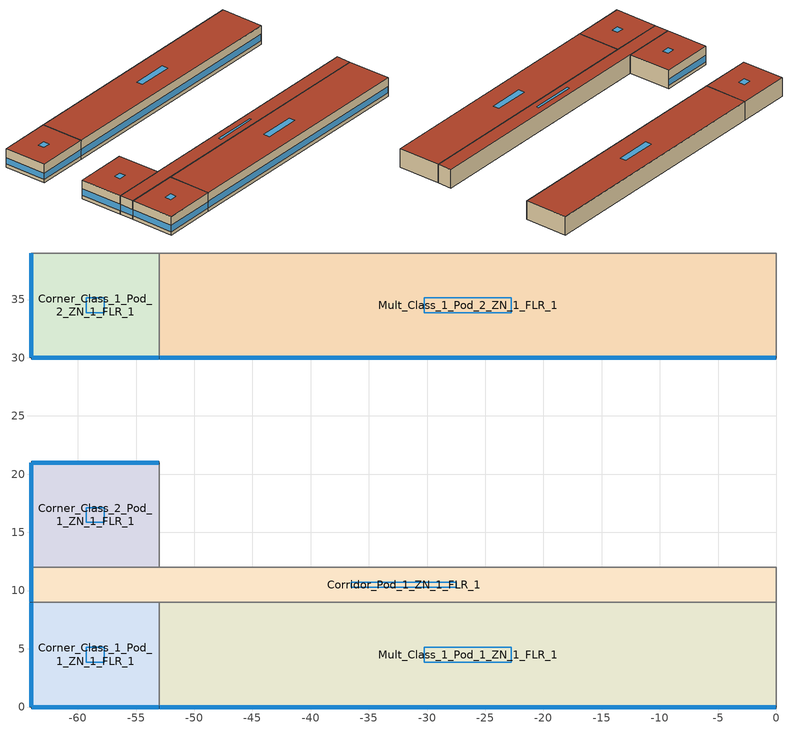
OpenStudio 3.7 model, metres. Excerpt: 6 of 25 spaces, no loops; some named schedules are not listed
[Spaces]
Mult_Class_1_Pod_1_ZN_1_FLR_1
 floor foundation (BTAP-Grnd-Floor-Mass:U-0.757_std): 0,9 0,0 -53,0 -53,9 z0
 wall outside: -53,0 0,0 z0:4
 wall to Lobby_ZN_1_FLR_1: 0,0 0,9 z0:4
 wall to Corridor_Pod_1_ZN_1_FLR_1: 0,9 -53,9 z0:4
 wall to Corner_Class_1_Pod_1_ZN_1_FLR_1: -53,9 -53,0 z0:4
 window (BTAP-Ext-FixedWindow:U=0.190 SHGC=0.600): -52.97,0 -0.03,0 z0.76:2.1
 roof outside: 0,0 0,9 -53,9 -53,0 z4
 skylight (BTAP-Ext-Skylights:U=0.190 SHGC=0.600): -22.75,3.86 -22.75,5.14 -30.25,5.14 -30.25,3.86 z4
Mult_Class_1_Pod_2_ZN_1_FLR_1
 floor foundation (BTAP-Grnd-Floor-Mass:U-0.757_std): 0,39 0,30 -53,30 -53,39 z0
 wall outside: -53,30 0,30 z0:4
 wall to Corner_Class_1_Pod_2_ZN_1_FLR_1: -53,39 -53,30 z0:4
 wall to Corridor_Pod_2_ZN_1_FLR_1: 0,39 -53,39 z0:4
 wall to Main_Corridor_ZN_1_FLR_1: 0,30 0,39 z0:4
 window (BTAP-Ext-FixedWindow:U=0.190 SHGC=0.600): -52.97,30 -0.03,30 z0.76:2.1
 roof outside: 0,30 0,39 -53,39 -53,30 z4
 skylight (BTAP-Ext-Skylights:U=0.190 SHGC=0.600): -22.75,33.86 -22.75,35.14 -30.25,35.14 -30.25,33.86 z4
Corner_Class_2_Pod_1_ZN_1_FLR_1
 floor foundation (BTAP-Grnd-Floor-Mass:U-0.757_std): -53,21 -53,12 -64,12 -64,21 z0
 wall outside: -53,21 -64,21 -64,12 z0:4
 wall to Mult_Class_2_Pod_1_ZN_1_FLR_1: -53,12 -53,21 z0:4
 wall to Corridor_Pod_1_ZN_1_FLR_1: -64,12 -53,12 z0:4
 window (BTAP-Ext-FixedWindow:U=0.190 SHGC=0.600): -53.03,21 -63.97,21 / -64,20.97 -64,12.03 z0.76:2.1
 roof outside: -53,12 -53,21 -64,21 -64,12 z4
 skylight (BTAP-Ext-Skylights:U=0.190 SHGC=0.600): -57.72,15.86 -57.72,17.14 -59.28,17.14 -59.28,15.86 z4
Corridor_Pod_1_ZN_1_FLR_1
 floor foundation (BTAP-Grnd-Floor-Mass:U-0.757_std): 0,12 0,9 -64,9 -64,12 z0
 wall outside: -64,12 -64,9 z0:4
 wall to Corner_Class_1_Pod_1_ZN_1_FLR_1: -64,9 -53,9 z0:4
 wall to Main_Corridor_ZN_1_FLR_1: 0,9 0,12 z0:4
 wall to Mult_Class_2_Pod_1_ZN_1_FLR_1: 0,12 -53,12 z0:4
 window (BTAP-Ext-FixedWindow:U=0.190 SHGC=0.600): -64,11.97 -64,9.03 z0.76:2.12
 roof outside: 0,9 0,12 -64,12 -64,9 z4
 skylight (BTAP-Ext-Skylights:U=0.190 SHGC=0.600): -27.47,10.29 -27.47,10.71 -36.53,10.71 -36.53,10.29 z4
Corner_Class_1_Pod_2_ZN_1_FLR_1
 floor foundation (BTAP-Grnd-Floor-Mass:U-0.757_std): -53,39 -53,30 -64,30 -64,39 z0
 wall outside: -64,39 -64,30 -53,30 z0:4
 wall to Corridor_Pod_2_ZN_1_FLR_1: -53,39 -64,39 z0:4
 window (BTAP-Ext-FixedWindow:U=0.190 SHGC=0.600): -63.97,30 -53.03,30 / -64,38.97 -64,30.03 z0.76:2.1
 roof outside: -53,30 -53,39 -64,39 -64,30 z4
 skylight (BTAP-Ext-Skylights:U=0.190 SHGC=0.600): -57.72,33.86 -57.72,35.14 -59.28,35.14 -59.28,33.86 z4
Corner_Class_1_Pod_1_ZN_1_FLR_1
 floor foundation (BTAP-Grnd-Floor-Mass:U-0.757_std): -53,9 -53,0 -64,0 -64,9 z0
 wall outside: -64,9 -64,0 -53,0 z0:4
 window (BTAP-Ext-FixedWindow:U=0.190 SHGC=0.600): -63.97,0 -53.03,0 / -64,8.97 -64,0.03 z0.76:2.1
 roof outside: -53,0 -53,9 -64,9 -64,0 z4
 skylight (BTAP-Ext-Skylights:U=0.190 SHGC=0.600): -57.72,3.86 -57.72,5.14 -59.28,5.14 -59.28,3.86 z4
[Site]
Calgary Intl AP_AB_CAN: Latitude {deg}=51.11; Longitude {deg}=-114.02; Time Zone {hr}=-7; Elevation {m}=1084.1; Terrain=City
[Building]
PrimarySchool: North Axis {deg}=0; Default Construction Set=BTAP-Mass at hdd = 5000.0; Standards Number of Stories=1; Standards Number of Above Ground Stories=1; Standards Template=NECB2017; Standards Building Type=PrimarySchool
[Site:WaterMainsTemperature]
Calculation Method=Correlation; Annual Average Outdoor Air Temperature {C}=4.69167; Maximum Difference In Monthly Average Outdoor Air Temperatures {deltaC}=24.6
[Site:GroundTemperature:BuildingSurface]
19.527, 19.502, 19.536, 19.598, 20.002, 21.64, 22.225, 22.375, 21.449, 20.121, 19.802, 19.633
[SizingPeriod:DesignDay] Barometric Pressure {Pa}=88961; Rain Indicator=No; Snow Indicator=No; Day of Month=21; Daylight Saving Time Indicator=No; Humidity Condition Type=Wetbulb; Dry-Bulb Temperature Range Modifier Type=DefaultMultipliers
Name | Maximum Dry-Bulb Temperature {C} | Daily Dry-Bulb Temperature Range {deltaC} | Wind Speed {m/s} | Wind Direction {deg} | Month | Day Type | Wetbulb or DewPoint at Maximum Dry-Bulb {C} | Solar Model Indicator | ASHRAE Clear Sky Optical Depth for Beam Irradiance | ASHRAE Clear Sky Optical Depth for Diffuse Irradiance | Sky Clearness
Calgary Intl AP Ann Clg .4% Condns DB=>MWB | 28.8 | 12.3 | 4.5 | 160 | 7 | SummerDesignDay | 16 | ASHRAETau | 0.34 | 2.419
Calgary Intl AP Ann Clg .4% Condns WB=>MDB | 25.5 | 12.3 | 4.5 | 160 | 7 | SummerDesignDay | 17.8 | ASHRAETau | 0.34 | 2.419
Calgary Intl AP Ann Htg 99.6% Condns DB | -27.7 | 0 | 2.7 | 200 | 1 | WinterDesignDay | -27.7 | ASHRAEClearSky |  |  | 0
[ClimateZones]
Climate Zone Institution Name 1=ASHRAE; Climate Zone Document Name 1=ANSI/ASHRAE Standard 169; Climate Zone Document Year 1=2006; Climate Zone Value 1=7
[Site:GroundTemperature:Shallow]
-1.6, -5.4, -6.4, -5.5, -0.4, 5.3, 10.8, 14.7, 15.8, 14, 9.5, 4
[Site:GroundTemperature:Deep]
4, 1.3, -0.4, -0.9, 0.1, 2.3, 5.2, 8, 9.9, 10.3, 9.2, 7
[Site:GroundTemperature:FCfactorMethod]
January Ground Temperature {C}=5.5; February Ground Temperature {C}=-2; March Ground Temperature {C}=-7.6; April Ground Temperature {C}=-6.3; May Ground Temperature {C}=-6.6; June Ground Temperature {C}=-0.3; July Ground Temperature {C}=4.9; August Ground Temperature {C}=10.2; September Ground Temperature {C}=13.8; October Ground Temperature {C}=17; November Ground Temperature {C}=16.6; December Ground Temperature {C}=11.1
[Material:NoMass] Roughness=Smooth; Thermal Absorptance=0.9; Solar Absorptance=0.7
Name | Thermal Resistance {m2-K/W} | Visible Absorptance
Typical Carpet Pad; Typical Carpet Pad 1 | 0.21648 | 0.8
Typical Insulation 1 | 5.91238 | 0.7
Typical Insulation 2 | 4.49096 | 0.7
Typical Insulation 3 | 7.24636 | 0.7
Typical Carpet Pad 2 | 1.25503 | 0.8
Typical Carpet Pad 3; Typical Carpet Pad 4 | 3.45515 | 0.8
Typical Insulation 4 | 0.526298 | 0.7
Typical Insulation 5 | 0.526316 | 0.7
[Material]
Name | Roughness | Thickness {m} | Conductivity {W/m-K} | Density {kg/m3} | Specific Heat {J/kg-K} | Thermal Absorptance | Solar Absorptance | Visible Absorptance
G05 25mm wood | MediumSmooth | 0.0254 | 0.15 | 608 | 1630 | 0.9 | 0.5 | 0.5
100mm Normalweight concrete floor 1 | MediumSmooth | 0.1016 | 2.31 | 2322 | 832
G01 13mm gypsum board 1 | Smooth | 0.0127 | 0.16 | 800 | 1090 | 0.9 | 0.7 | 0.5
4 in. Normalweight Concrete Floor 1 | MediumRough | 0.1016 | 2.31 | 2322 | 832 | 0.9 | 0.7 | 0.7
1IN Stucco 1 | Smooth | 0.0253 | 0.6918 | 1858 | 837 | 0.9 | 0.7 | 0.92
8IN CONCRETE HW RefBldg 1 | Rough | 0.2032 | 1.311 | 2240 | 836.8 | 0.9 | 0.7 | 0.7
1/2IN Gypsum 1 | Smooth | 0.0127 | 0.16 | 784.9 | 830 | 0.9 | 0.4 | 0.4
Metal Roof Surface 1; F08 Metal surface 1 | Smooth | 0.0008 | 45.28 | 7824 | 500 | 0.9 | 0.7 | 0.7
6 in. Normalweight Concrete Floor 1; 6 in. Normalweight Concrete Floor 2; 6 in. Normalweight Concrete Floor 3 | MediumRough | 0.1524 | 2.31 | 2322 | 832 | 0.9 | 0.7 | 0.7
Expanded Polystyrene | MediumSmooth | 0.0363959 | 0.029 | 29 | 1210
[Construction]
BTAP-Int-Partition; BTAP-Int-Door: G05 25mm wood
BTAP-Int-Floor: 100mm Normalweight concrete floor 1, Typical Carpet Pad
BTAP-Int-Wall: G01 13mm gypsum board 1, G01 13mm gypsum board 1
BTAP-Int-Ceiling: Typical Carpet Pad, 100mm Normalweight concrete floor 1
BTAP-Int-Window: SimpleGlazing
BTAP-Ext-Floor-Mass:U-0.162: Typical Insulation 1, 4 in. Normalweight Concrete Floor 1, Typical Carpet Pad 1
BTAP-Ext-Wall-Mass:U-0.21: 1IN Stucco 1, 8IN CONCRETE HW RefBldg 1, Typical Insulation 2, 1/2IN Gypsum 1
BTAP-Ext-Roof-Metal:U-0.138: Metal Roof Surface 1, Typical Insulation 3
BTAP-Grnd-Floor-Mass:U-0.757: 6 in. Normalweight Concrete Floor 1, Typical Carpet Pad 2
BTAP-Grnd-Wall-Mass:U-0.284: 6 in. Normalweight Concrete Floor 2, Typical Carpet Pad 3
BTAP-Grnd-Roof-Mass:U-0.284: 6 in. Normalweight Concrete Floor 3, Typical Carpet Pad 4
BTAP-Ext-FixedWindow:U=0.190 SHGC=0.600; BTAP-Ext-GlassDoors:U=0.190 SHGC=0.600; BTAP-Ext-Skylights:U=0.190 SHGC=0.600; BTAP-Ext-DaylightDomes:U=0.190 SHGC=0.600; BTAP-Ext-DaylightDiffuser:U=0.190 SHGC=0.600: SimpleGlazing:U=0.190 SHGC=0.600
BTAP-Ext-Door:U-1.9: F08 Metal surface 1, Typical Insulation 4
BTAP-Ext-OverHeadDoor:U-1.9: Typical Insulation 5
BTAP-Grnd-Floor-Mass:U-0.757_std: 6 in. Normalweight Concrete Floor 1, Expanded Polystyrene
[DefaultConstructionSet]
BTAP-Mass at hdd = 5000.0: Default Exterior Surface Constructions=BTAP-Mass at hdd = 5000.0; Default Interior Surface Constructions=Default Surface Constructions 2; Default Ground Contact Surface Constructions=BTAP-Mass at hdd = 5000.0 1; Default Exterior SubSurface Constructions=BTAP-Mass at hdd = 5000.0; Default Interior SubSurface Constructions=Default Sub Surface Constructions 2; Interior Partition Construction=BTAP-Int-Partition
[DefaultSurfaceConstructions]
Name | Floor Construction | Wall Construction | Roof Ceiling Construction
Default Surface Constructions 2 | BTAP-Int-Floor | BTAP-Int-Wall | BTAP-Int-Ceiling
BTAP-Mass at hdd = 5000.0 | BTAP-Ext-Floor-Mass:U-0.162 | BTAP-Ext-Wall-Mass:U-0.21 | BTAP-Ext-Roof-Metal:U-0.138
BTAP-Mass at hdd = 5000.0 1 | BTAP-Grnd-Floor-Mass:U-0.757 | BTAP-Grnd-Wall-Mass:U-0.284 | BTAP-Grnd-Roof-Mass:U-0.284
[DefaultSubSurfaceConstructions]
Name | Fixed Window Construction | Operable Window Construction | Door Construction | Glass Door Construction | Overhead Door Construction | Skylight Construction | Tubular Daylight Dome Construction | Tubular Daylight Diffuser Construction
Default Sub Surface Constructions 2 | BTAP-Int-Window | BTAP-Int-Window | BTAP-Int-Door
BTAP-Mass at hdd = 5000.0 | BTAP-Ext-FixedWindow:U=0.190 SHGC=0.600 | BTAP-Ext-FixedWindow:U=0.190 SHGC=0.600 | BTAP-Ext-Door:U-1.9 | BTAP-Ext-GlassDoors:U=0.190 SHGC=0.600 | BTAP-Ext-OverHeadDoor:U-1.9 | BTAP-Ext-Skylights:U=0.190 SHGC=0.600 | BTAP-Ext-DaylightDomes:U=0.190 SHGC=0.600 | BTAP-Ext-DaylightDiffuser:U=0.190 SHGC=0.600
[WindowMaterial:SimpleGlazingSystem] Solar Heat Gain Coefficient=0.6; Visible Transmittance=0.21
Name | U-Factor {W/m2-K}
SimpleGlazing | 2.2
SimpleGlazing:U=0.190 SHGC=0.600 | 1.9
[Space] Building Story=Building Story 1; Part of Total Floor Area=Yes; Volume {m3}=Autocalculate
Name | Space Type | Thermal Zone
Corridor_Pod_1_ZN_1_FLR_1 | Space Function Corridor/Transition area other-sch-D | WILD_ST=Corridor/Transition area other-sch-D_FL=Building Story 1_SCH=D
Mult_Class_1_Pod_2_ZN_1_FLR_1; Mult_Class_1_Pod_1_ZN_1_FLR_1 | Space Function Classroom/Lecture hall/Training room other | ALL_ST=Classroom/Lecture hall/Training room other_FL=Building Story 1_SCH=D 3
Corner_Class_1_Pod_1_ZN_1_FLR_1; Corner_Class_1_Pod_2_ZN_1_FLR_1 | Space Function Classroom/Lecture hall/Training room other | ALL_ST=Classroom/Lecture hall/Training room other_FL=Building Story 1_SCH=D
Corner_Class_2_Pod_1_ZN_1_FLR_1 | Space Function Classroom/Lecture hall/Training room other | ALL_ST=Classroom/Lecture hall/Training room other_FL=Building Story 1_SCH=D 1
[BuildingStory]
Building Story 1: Nominal Z Coordinate {m}=0
[SpaceType] Standards Building Type=Space Function
Name | Default Schedule Set | Design Specification Outdoor Air Object | Standards Space Type
Space Function Classroom/Lecture hall/Training room other | Space Function Classroom/Lecture hall/Training room other Schedule Set | Space Function Classroom/Lecture hall/Training room other Ventilation | Classroom/Lecture hall/Training room other
Space Function Corridor/Transition area other-sch-D | Space Function Corridor/Transition area other-sch-D Schedule Set | Space Function Corridor/Transition area other-sch-D Ventilation | Corridor/Transition area other-sch-D
[People:Definition] Number of People Calculation Method=People/Area; Fraction Radiant=0.3
Name | People per Space Floor Area {person/m2}
Space Function Classroom/Lecture hall/Training room other People Definition | 0.133382
Space Function Corridor/Transition area other-sch-D People Definition | 0.0100036
[People] Work Efficiency Schedule=Work Efficiency Schedule; Clothing Insulation Schedule=Clothing Schedule; Air Velocity Schedule=Air Velocity Schedule; Multiplier=1
Name | People Definition | Space or SpaceType
Space Function Classroom/Lecture hall/Training room other People | Space Function Classroom/Lecture hall/Training room other People Definition | Space Function Classroom/Lecture hall/Training room other
Space Function Corridor/Transition area other-sch-D People | Space Function Corridor/Transition area other-sch-D People Definition | Space Function Corridor/Transition area other-sch-D
[Lights:Definition] Design Level Calculation Method=Watts/Area; Fraction Radiant=0.5; Fraction Visible=0.2
Name | Watts per Space Floor Area {W/m2}
Space Function Classroom/Lecture hall/Training room other Lights Definition | 10.2999
Space Function Corridor/Transition area other-sch-D Lights Definition | 7.10258
[Lights] Fraction Replaceable=1
Name | Lights Definition | Space or SpaceType
Space Function Classroom/Lecture hall/Training room other Lights | Space Function Classroom/Lecture hall/Training room other Lights Definition | Space Function Classroom/Lecture hall/Training room other
Space Function Corridor/Transition area other-sch-D Lights | Space Function Corridor/Transition area other-sch-D Lights Definition | Space Function Corridor/Transition area other-sch-D
[ElectricEquipment:Definition]
Space Function Classroom/Lecture hall/Training room other Elec Equip Definition: Design Level Calculation Method=Watts/Area; Watts per Space Floor Area {W/m2}=5.00182; Fraction Radiant=0.5
[ElectricEquipment]
Space Function Classroom/Lecture hall/Training room other Elec Equip: Electric Equipment Definition=Space Function Classroom/Lecture hall/Training room other Elec Equip Definition; Space or SpaceType=Space Function Classroom/Lecture hall/Training room other
[DesignSpecification:OutdoorAir] Outdoor Air Method=Sum
Name | Outdoor Air Flow per Person {m3/s-person} | Outdoor Air Flow per Floor Area {m3/s-m2}
Space Function Classroom/Lecture hall/Training room other Ventilation | 0.0285646
Space Function Corridor/Transition area other-sch-D Ventilation |  | 0.000254
[DefaultScheduleSet] Number of People Schedule=NECB-D-Occupancy; People Activity Level Schedule=NECB-Activity; Electric Equipment Schedule=NECB-D-Electric-Equipment; Infiltration Schedule=Always On
Name | Lighting Schedule
Space Function Classroom/Lecture hall/Training room other Schedule Set | NECB-D-Occupancy-NECB-D-Lighting-0.5-0.0-0.67-Light Ruleset
Space Function Corridor/Transition area other-sch-D Schedule Set | NECB-D-Lighting
[ThermostatSetpoint:DualSetpoint] Heating Setpoint Temperature Schedule=NECB-D-Thermostat Setpoint-Heating; Cooling Setpoint Temperature Schedule=NECB-D-Thermostat Setpoint-Cooling
Space Function Classroom/Lecture hall/Training room other Thermostat 27; Space Function Classroom/Lecture hall/Training room other Thermostat 28; Space Function Classroom/Lecture hall/Training room other Thermostat 30; Space Function Corridor/Transition area other-sch-D Thermostat 9
[SpaceInfiltration:DesignFlowRate] Schedule=Always On Discrete; Design Flow Rate Calculation Method=Flow/ExteriorArea; Flow per Exterior Surface Area {m3/s-m2}=0.00025; Constant Term Coefficient=0; Temperature Term Coefficient=0; Velocity Term Coefficient=0.224; Velocity Squared Term Coefficient=0
Name | Space or SpaceType
Corner_Class_1_Pod_1_ZN_1_FLR_1 Infiltration | Corner_Class_1_Pod_1_ZN_1_FLR_1
Corner_Class_1_Pod_2_ZN_1_FLR_1 Infiltration | Corner_Class_1_Pod_2_ZN_1_FLR_1
Corner_Class_2_Pod_1_ZN_1_FLR_1 Infiltration | Corner_Class_2_Pod_1_ZN_1_FLR_1
Corridor_Pod_1_ZN_1_FLR_1 Infiltration | Corridor_Pod_1_ZN_1_FLR_1
Mult_Class_1_Pod_1_ZN_1_FLR_1 Infiltration | Mult_Class_1_Pod_1_ZN_1_FLR_1
Mult_Class_1_Pod_2_ZN_1_FLR_1 Infiltration | Mult_Class_1_Pod_2_ZN_1_FLR_1
[ThermalZone] Use Ideal Air Loads=No
Name | Thermostat
ALL_ST=Classroom/Lecture hall/Training room other_FL=Building Story 1_SCH=D | Space Function Classroom/Lecture hall/Training room other Thermostat 27
ALL_ST=Classroom/Lecture hall/Training room other_FL=Building Story 1_SCH=D 1 | Space Function Classroom/Lecture hall/Training room other Thermostat 28
ALL_ST=Classroom/Lecture hall/Training room other_FL=Building Story 1_SCH=D 3 | Space Function Classroom/Lecture hall/Training room other Thermostat 30
WILD_ST=Corridor/Transition area other-sch-D_FL=Building Story 1_SCH=D | Space Function Corridor/Transition area other-sch-D Thermostat 9
[Foundation:Kiva] Wall Height Above Grade {m}=0; Wall Depth Below Slab {m}=0
Bldg Kiva Foundation; Corner_Class_1_Pod_2_ZN_1_FLR_1_Floor Kiva Foundation; Corner_Class_1_Pod_3_ZN_1_FLR_1_Floor Kiva Foundation; Corner_Class_2_Pod_2_ZN_1_FLR_1_Floor Kiva Foundation; Corner_Class_2_Pod_3_ZN_1_FLR_1_Floor Kiva Foundation; Mult_Class_2_Pod_1_ZN_1_FLR_1_Floor Kiva Foundation; Mult_Class_2_Pod_2_ZN_1_FLR_1_Floor Kiva Foundation; Mult_Class_2_Pod_3_ZN_1_FLR_1_Floor Kiva Foundation; Mult_Class_1_Pod_2_ZN_1_FLR_1_Floor Kiva Foundation; Mult_Class_1_Pod_3_ZN_1_FLR_1_Floor Kiva Foundation; Corridor_Pod_2_ZN_1_FLR_1_Floor Kiva Foundation; Corridor_Pod_3_ZN_1_FLR_1_Floor Kiva Foundation
[SurfaceProperty:ExposedFoundationPerimeter] Exposed Perimeter Calculation Method=TotalExposedPerimeter
Name | Total Exposed Perimeter {m}
Corner_Class_1_Pod_1_ZN_1_FLR_1_Floor; Corner_Class_1_Pod_2_ZN_1_FLR_1_Floor; Corner_Class_2_Pod_1_ZN_1_FLR_1_Floor | 20
Mult_Class_1_Pod_1_ZN_1_FLR_1_Floor; Mult_Class_1_Pod_2_ZN_1_FLR_1_Floor | 53
Corridor_Pod_1_ZN_1_FLR_1_Floor | 3
[Foundation:Kiva:Settings]

[AvailabilityManager:NightCycle] Applicability Schedule=Always On Discrete; Control Type=CycleOnAny; Thermostat Tolerance {deltaC}=1; Cycling Run Time {s}=3600
Availability Manager Night Cycle 1; Availability Manager Night Cycle 2; Availability Manager Night Cycle 3; Availability Manager Night Cycle 4; Availability Manager Night Cycle 5; Availability Manager Night Cycle 6; Availability Manager Night Cycle 7; Availability Manager Night Cycle 8; Availability Manager Night Cycle 9; Availability Manager Night Cycle 10; Availability Manager Night Cycle 11; Availability Manager Night Cycle 12
[HeatExchanger:AirToAir:SensibleAndLatent] Availability Schedule=Always On Discrete; Nominal Supply Air Flow Rate {m3/s}=autosize; Sensible Effectiveness at 100% Heating Air Flow=0.5; Latent Effectiveness at 100% Heating Air Flow=0.5; Sensible Effectiveness at 75% Heating Air Flow=0.5; Latent Effectiveness at 75% Heating Air Flow=0.5; Sensible Effectiveness at 100% Cooling Air Flow=0.5; Latent Effectiveness at 100% Cooling Air Flow=0.5; Sensible Effectiveness at 75% Cooling Air Flow=0.5; Latent Effectiveness at 75% Cooling Air Flow=0.5; Supply Air Outlet Temperature Control=Yes; Heat Exchanger Type=Rotary; Frost Control Type=ExhaustOnly; Threshold Temperature {C}=-23.3; Initial Defrost Time Fraction=0.167; Rate of Defrost Time Fraction Increase {1/K}=1.44; Economizer Lockout=Yes
Name | Nominal Electric Power {W}
sys_3|mixed|shr>none|sc>ashp|sh>ashp|ssf>cv|zh>b-e|zc>none|srf>none| ERV | 1919.83
sys_3|mixed|shr>none|sc>ashp|sh>ashp|ssf>cv|zh>b-e|zc>none|srf>none| 1 ERV | 830.738
sys_3|mixed|shr>none|sc>ashp|sh>ashp|ssf>cv|zh>b-e|zc>none|srf>none| 2 ERV; sys_3|mixed|shr>none|sc>ashp|sh>ashp|ssf>cv|zh>b-e|zc>none|srf>none| 3 ERV | 861.901
sys_3|mixed|shr>none|sc>ashp|sh>ashp|ssf>cv|zh>b-e|zc>none|srf>none| 4 ERV | 911.108
sys_3|mixed|shr>none|sc>ashp|sh>ashp|ssf>cv|zh>b-e|zc>none|srf>none| 5 ERV | 486.295
sys_3|mixed|shr>none|sc>ashp|sh>ashp|ssf>cv|zh>b-e|zc>none|srf>none| 6 ERV | 233.703
sys_3|mixed|shr>none|sc>ashp|sh>ashp|ssf>cv|zh>b-e|zc>none|srf>none| 7 ERV; sys_3|mixed|shr>none|sc>ashp|sh>ashp|ssf>cv|zh>b-e|zc>none|srf>none| 9 ERV | 3961.89
sys_3|mixed|shr>none|sc>ashp|sh>ashp|ssf>cv|zh>b-e|zc>none|srf>none| 8 ERV | 275.036
sys_4|mixed|shr>none|sc>ashp|sh>ashp|ssf>cv|zh>b-e|zc>none|srf>none| ERV | 1088.8
sys_4|mixed|shr>none|sc>ashp|sh>ashp|ssf>cv|zh>b-e|zc>none|srf>none| 1 ERV | 300.405
[SetpointManager:OutdoorAirPretreat] Minimum Setpoint Temperature {C}=-99; Maximum Setpoint Temperature {C}=99; Minimum Setpoint Humidity Ratio {kgWater/kgDryAir}=1e-05; Maximum Setpoint Humidity Ratio {kgWater/kgDryAir}=1
Name | Setpoint Node or NodeList
Setpoint Manager Outdoor Air Pretreat 1 | sys_3|mixed|shr>none|sc>ashp|sh>ashp|ssf>cv|zh>b-e|zc>none|srf>none| ERV Primary Outlet Air Node
Setpoint Manager Outdoor Air Pretreat 2 | sys_3|mixed|shr>none|sc>ashp|sh>ashp|ssf>cv|zh>b-e|zc>none|srf>none| 1 ERV Primary Outlet Air Node
Setpoint Manager Outdoor Air Pretreat 3 | sys_3|mixed|shr>none|sc>ashp|sh>ashp|ssf>cv|zh>b-e|zc>none|srf>none| 2 ERV Primary Outlet Air Node
Setpoint Manager Outdoor Air Pretreat 4 | sys_3|mixed|shr>none|sc>ashp|sh>ashp|ssf>cv|zh>b-e|zc>none|srf>none| 3 ERV Primary Outlet Air Node
Setpoint Manager Outdoor Air Pretreat 5 | sys_3|mixed|shr>none|sc>ashp|sh>ashp|ssf>cv|zh>b-e|zc>none|srf>none| 4 ERV Primary Outlet Air Node
Setpoint Manager Outdoor Air Pretreat 6 | sys_3|mixed|shr>none|sc>ashp|sh>ashp|ssf>cv|zh>b-e|zc>none|srf>none| 5 ERV Primary Outlet Air Node
Setpoint Manager Outdoor Air Pretreat 7 | sys_3|mixed|shr>none|sc>ashp|sh>ashp|ssf>cv|zh>b-e|zc>none|srf>none| 6 ERV Primary Outlet Air Node
Setpoint Manager Outdoor Air Pretreat 8 | sys_3|mixed|shr>none|sc>ashp|sh>ashp|ssf>cv|zh>b-e|zc>none|srf>none| 7 ERV Primary Outlet Air Node
Setpoint Manager Outdoor Air Pretreat 9 | sys_3|mixed|shr>none|sc>ashp|sh>ashp|ssf>cv|zh>b-e|zc>none|srf>none| 8 ERV Primary Outlet Air Node
Setpoint Manager Outdoor Air Pretreat 10 | sys_3|mixed|shr>none|sc>ashp|sh>ashp|ssf>cv|zh>b-e|zc>none|srf>none| 9 ERV Primary Outlet Air Node
Setpoint Manager Outdoor Air Pretreat 11 | sys_4|mixed|shr>none|sc>ashp|sh>ashp|ssf>cv|zh>b-e|zc>none|srf>none| ERV Primary Outlet Air Node
Setpoint Manager Outdoor Air Pretreat 12 | sys_4|mixed|shr>none|sc>ashp|sh>ashp|ssf>cv|zh>b-e|zc>none|srf>none| 1 ERV Primary Outlet Air Node
[EnergyManagementSystem:Sensor] Output Variable or Output Meter Index Key=Environment; Output Variable or Output Meter=Site Outdoor Air Drybulb Temperature
OAT; OAT_1
[EnergyManagementSystem:Actuator] Actuated Component Type=Schedule:Year; Actuated Component Control Type=Schedule Value
Name | Actuated Component
sys3mixedshrnonescashpshashpssfcvzhbezcnonesrfnone7HtgSch0; sys3mixedshrnonescashpshashpssfcvzhbezcnonesrfnone9HtgSch0 | NECB-D-Thermostat Setpoint-Heating
sys3mixedshrnonescashpshashpssfcvzhbezcnonesrfnone7ClgSch0; sys3mixedshrnonescashpshashpssfcvzhbezcnonesrfnone9ClgSch0 | NECB-D-Thermostat Setpoint-Cooling
